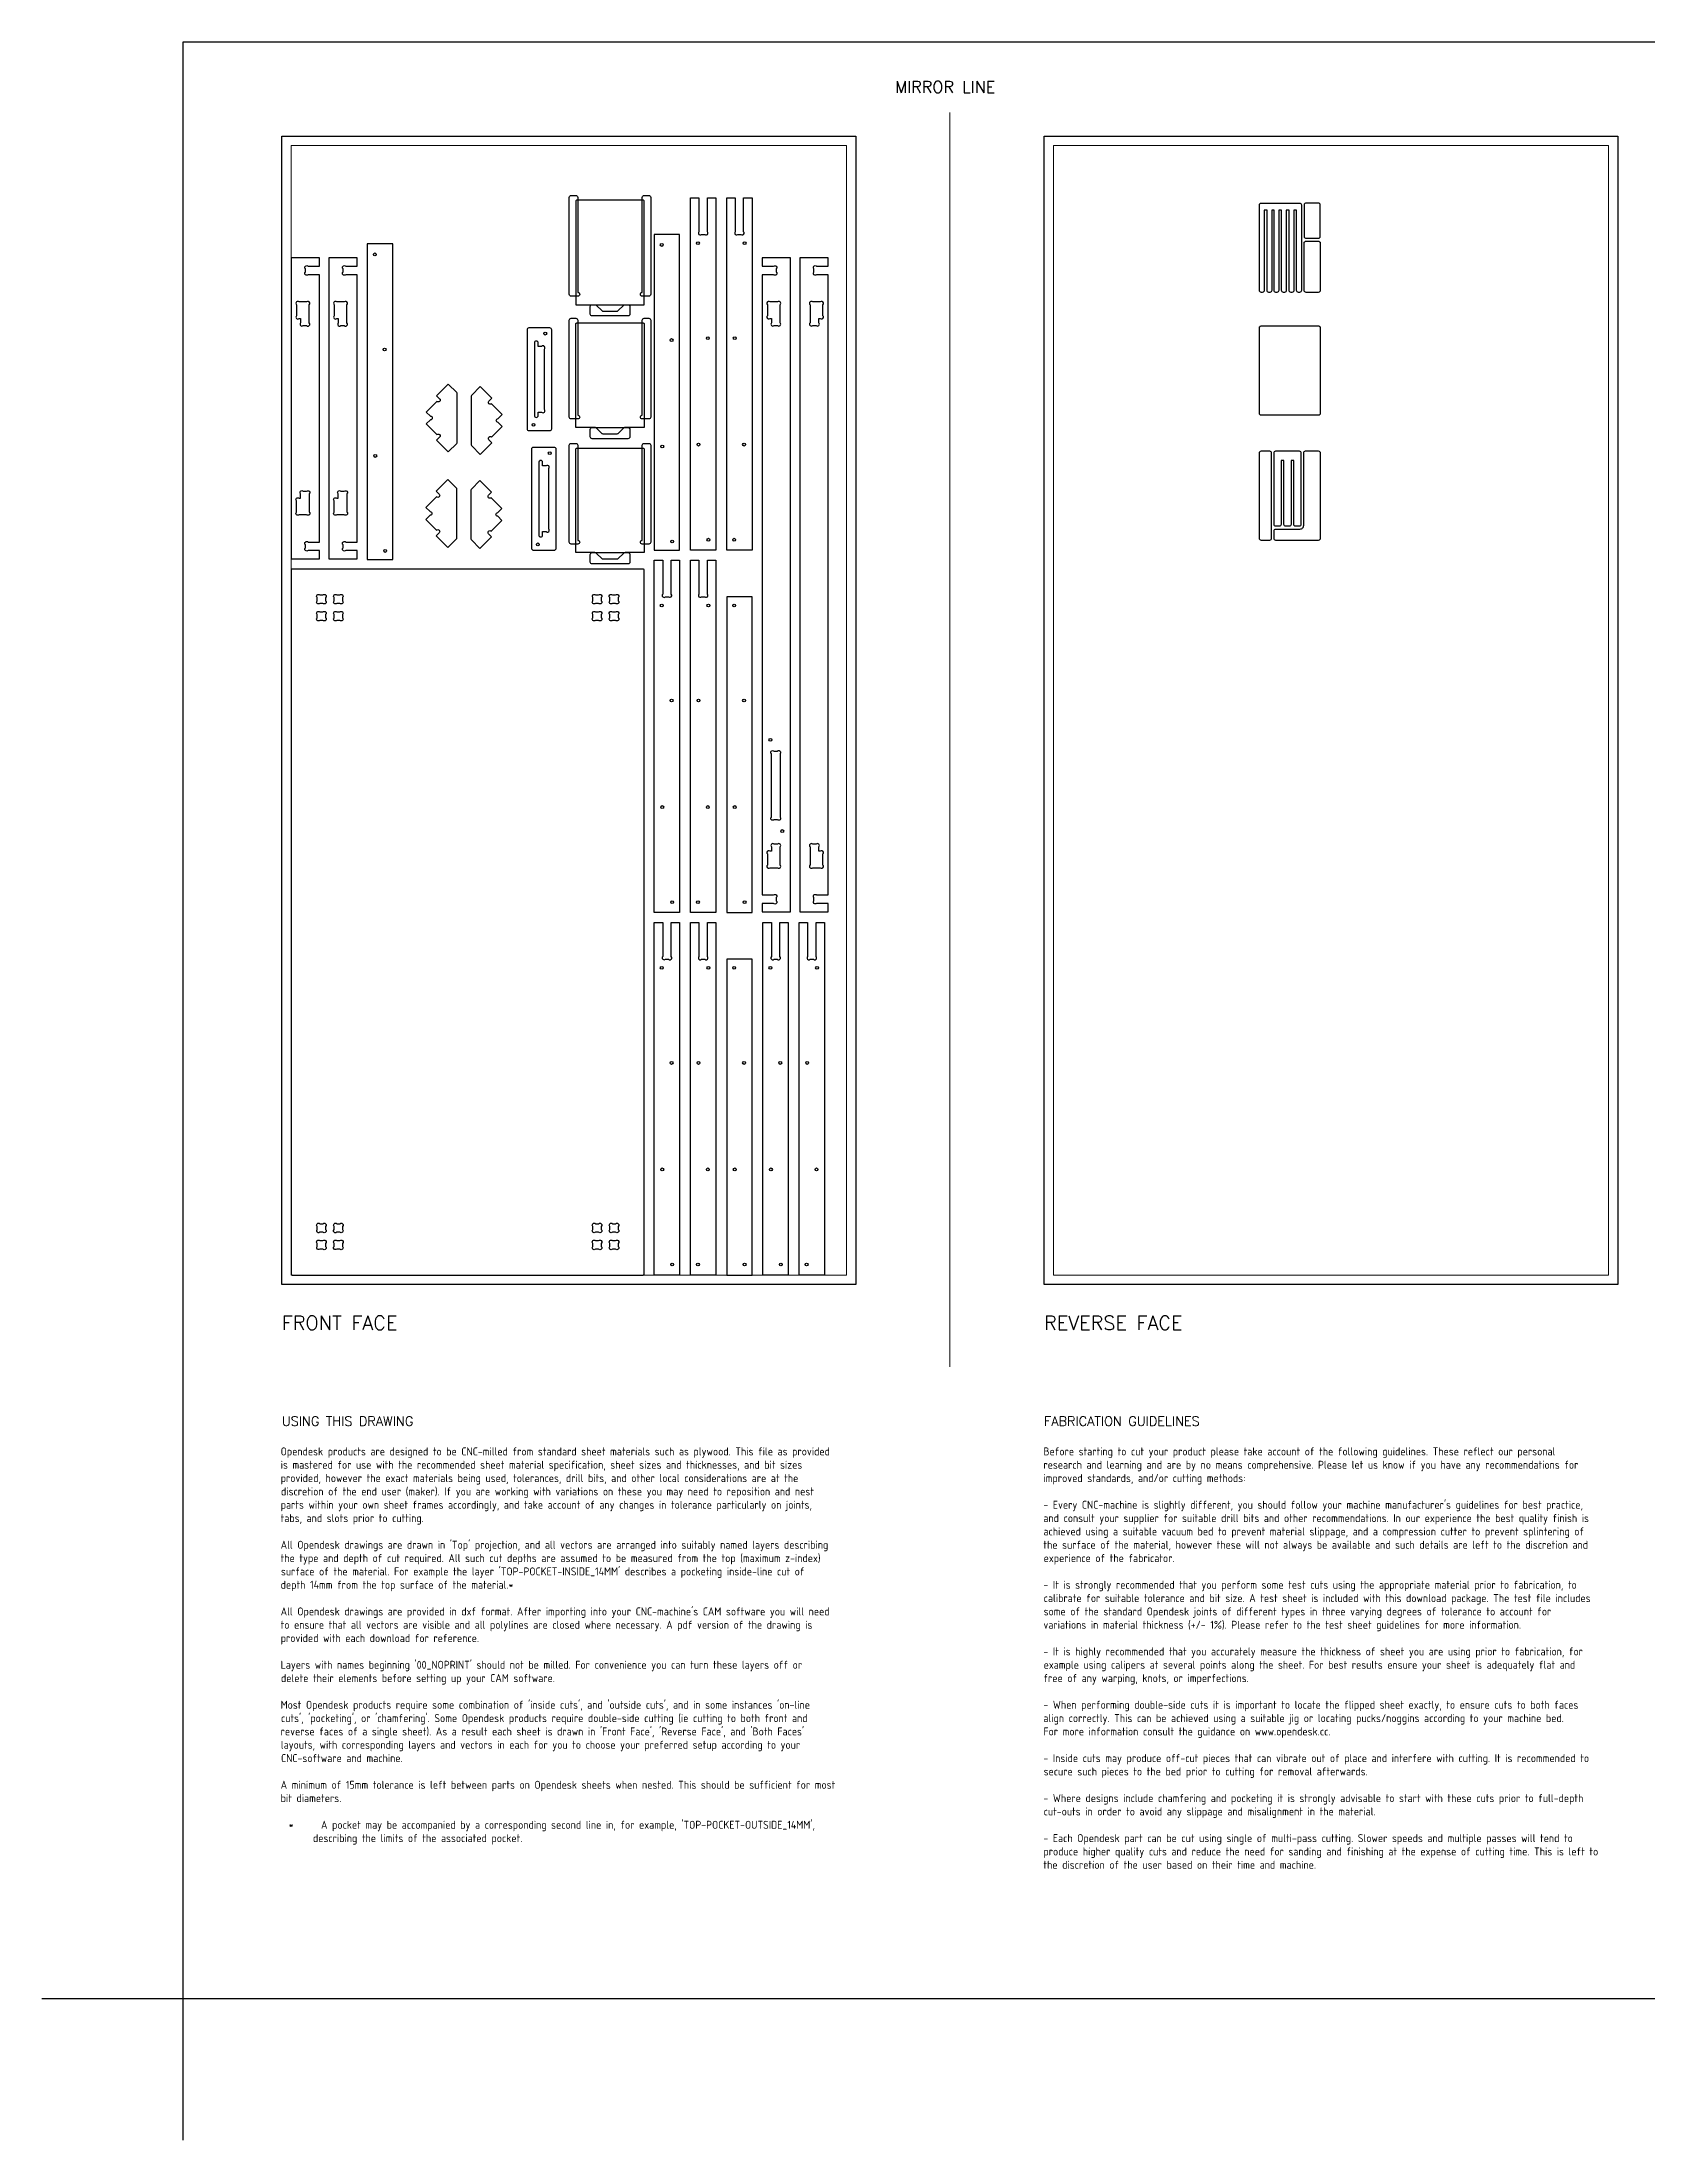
# Model space of a CAD drawing. Header units: millimetres. Extents: x -300 to 5880, y -300 to 4158.
# Drawn here: x -300 to 3112, y -300 to 4158 of the extents above; entities that cross this region are included whole.
import ezdxf
from ezdxf.enums import TextEntityAlignment as Align

# ---------------------------------------------------------------- set-up
doc = ezdxf.new("R2010")
doc.units = ezdxf.units.MM
doc.layers.add('00-NOPRINT_TEXT', color=7, linetype='Continuous', lineweight=25)
doc.layers.add('00_NOPRINT_TOLERANCE', color=7, linetype='Continuous', lineweight=5)
for name, color, linetype, lineweight, true_color in [('BOARD_$TH-NOMINAL', 3, 'Continuous', 30, 0x00ff00), ('REV-POCKET-INSIDE_14.000MM', 206, 'Continuous', 25, 0x531780), ('REV-POCKET-INSIDE_15.000MM', 226, 'Continuous', 25, 0x80176a), ('REV-POCKET-INSIDE_5.000MM', 196, 'Continuous', 25, 0x4a1780), ('TOP-CUT-INSIDE_18.000MM', 1, 'Continuous', 25, 0xff1c00), ('TOP-CUT-OUTSIDE_18.000MM', 220, 'Continuous', 25, 0xff00d1), ('TOP-HOLE-6.000MM-DIAM_18.000MM', 3, 'Continuous', 25, 0x00ff0c), ('TOP-HOLE-6.000MM-DIAM_8.000MM', 60, 'Continuous', 25, 0xadff00), ('TOP-POCKET-INSIDE_13.000MM', 5, 'Continuous', 25, 0x000fff), ('TOP-POCKET-INSIDE_9.000MM', 60, 'Continuous', 25, 0xb0ff00)]:
    doc.layers.add(name, color=color, linetype=linetype, lineweight=lineweight, true_color=true_color)
doc.styles.add('OD-ISOCP-17_240', font='isocp.shx')
doc.styles.add('OD-ISOCP-17_241', font='isocp.shx')
doc.styles.add('OD-ISOCP-17_242', font='isocp.shx')
doc.styles.add('OD-ISOCP-17_243', font='isocp.shx')
doc.styles.add('OD-ISOCP-17_244', font='isocp.shx')
doc.styles.add('OD-ISOCP-17_245', font='isocp.shx')
doc.styles.add('OD-ISOCP-17_246', font='isocp.shx')
doc.styles.add('OD-ISOCP-17_247', font='isocp.shx')
doc.styles.add('OD-ISOCP-17_248', font='isocp.shx')
doc.styles.add('OD-ISOCP-17_249', font='isocp.shx')
doc.styles.add('OD-ISOCP-17_250', font='isocp.shx')
doc.styles.add('OD-ISOCP-17_251', font='isocp.shx')
doc.styles.add('OD-ISOCP-17_252', font='isocp.shx')
doc.styles.add('OD-ISOCP-17_253', font='isocp.shx')
doc.styles.add('OD-ISOCP-17_254', font='isocp.shx')
doc.styles.add('OD-ISOCP-17_255', font='isocp.shx')
doc.styles.add('OD-ISOCP-17_256', font='isocp.shx')
doc.styles.add('OD-ISOCP-17_257', font='isocp.shx')
doc.styles.add('OD-ISOCP-17_258', font='isocp.shx')
doc.styles.add('OD-ISOCP-17_259', font='isocp.shx')
doc.styles.add('OD-ISOCP-17_260', font='isocp.shx')
doc.styles.add('OD-ISOCP-17_261', font='isocp.shx')
doc.styles.add('OD-ISOCP-17_262', font='isocp.shx')
doc.styles.add('OD-ISOCP-17_263', font='isocp.shx')
doc.styles.add('OD-ISOCP-17_264', font='isocp.shx')
doc.styles.add('OD-ISOCP-17_265', font='isocp.shx')
doc.styles.add('OD-ISOCP-17_266', font='isocp.shx')
doc.styles.add('OD-ISOCP-17_267', font='isocp.shx')
doc.styles.add('OD-ISOCP-17_268', font='isocp.shx')
doc.styles.add('OD-ISOCP-17_269', font='isocp.shx')
doc.styles.add('OD-ISOCP-17_270', font='isocp.shx')
doc.styles.add('OD-ISOCP-17_271', font='isocp.shx')
doc.styles.add('OD-ISOCP-17_272', font='isocp.shx')
doc.styles.add('OD-ISOCP-17_273', font='isocp.shx')
doc.styles.add('OD-ISOCP-17_274', font='isocp.shx')
doc.styles.add('OD-ISOCP-17_275', font='isocp.shx')
doc.styles.add('OD-ISOCP-17_276', font='isocp.shx')
doc.styles.add('OD-ISOCP-17_277', font='isocp.shx')
doc.styles.add('OD-ISOCP-17_278', font='isocp.shx')
doc.styles.add('OD-ISOCP-17_279', font='isocp.shx')
doc.styles.add('OD-ISOCP-17_280', font='isocp.shx')
doc.styles.add('OD-ISOCP-17_281', font='isocp.shx')
doc.styles.add('OD-ISOCP-17_282', font='isocp.shx')
doc.styles.add('OD-ISOCP-17_283', font='isocp.shx')
doc.styles.add('OD-ISOCP-17_284', font='isocp.shx')
doc.styles.add('OD-ISOCP-17_285', font='isocp.shx')
doc.styles.add('OD-ISOCP-17_286', font='isocp.shx')
doc.styles.add('OD-ISOCP-17_287', font='isocp.shx')
doc.styles.add('OD-ISOCP-17_288', font='isocp.shx')
doc.styles.add('OD-SIMPLEX-20_87', font='simplex.shx')
doc.styles.add('OD-SIMPLEX-20_88', font='simplex.shx')
doc.styles.add('OD-SIMPLEX-25_89', font='simplex.shx')
doc.styles.add('OD-SIMPLEX-30_88', font='simplex.shx')
doc.styles.add('OD-SIMPLEX-30_89', font='simplex.shx')

# ---------------------------------------------------------------- blocks, each defined once
blk = doc.blocks.new('Borders Opendesk_7')
at = {"layer": '00-NOPRINT_TEXT'}
for p, q in [((0, 4158), (5880, 4158)), ((0, 0), (0, 4158)), ((0, 0), (-300, 0)), ((0, -300), (0, 0)), ((5880, 0), (0, 0))]:
    blk.add_line(p, q, dxfattribs=at)
at = {"layer": '00_NOPRINT_TOLERANCE', "ltscale": 0.379043}
blk.add_line((1630, 1343.2), (1630, 4008), dxfattribs=at)
at = {"layer": '00_NOPRINT_TOLERANCE', "ltscale": 0.379202}
for p, q in [((210, 3958), (1430, 3958)), ((210, 1518), (210, 3958)), ((1430, 3958), (1430, 1518)), ((1830, 3958), (3050, 3958)), ((1830, 1518), (1830, 3958)), ((3050, 3958), (3050, 1518)), ((1430, 1518), (210, 1518)), ((3050, 1518), (1830, 1518))]:
    blk.add_line(p, q, dxfattribs=at)
at = {"layer": '00_NOPRINT_TOLERANCE', "ltscale": 0.380876}
for p, q in [((230, 3938), (1410, 3938)), ((1850, 3938), (3030, 3938)), ((1410, 1538), (230, 1538)), ((3030, 1538), (1850, 1538))]:
    blk.add_line(p, q, dxfattribs=at)
at = {"layer": '00_NOPRINT_TOLERANCE', "ltscale": 0.380023}
for p, q in [((230, 1538), (230, 3938)), ((1410, 3938), (1410, 1538)), ((1850, 1538), (1850, 3938)), ((3030, 3938), (3030, 1538))]:
    blk.add_line(p, q, dxfattribs=at)
at = {"layer": 'BOARD_$TH-NOMINAL'}
for p, q in [((210, 3958), (1430, 3958)), ((210, 1518), (210, 3958)), ((1430, 3958), (1430, 1518)), ((1830, 3958), (3050, 3958)), ((1830, 1518), (1830, 3958)), ((3050, 3958), (3050, 1518)), ((1430, 1518), (210, 1518)), ((3050, 1518), (1830, 1518))]:
    blk.add_line(p, q, dxfattribs=at)
at = {"layer": '00-NOPRINT_TEXT', "style": 'OD-SIMPLEX-25_89'}
blk.add_text('MIRROR LINE', height=25, dxfattribs=at).set_placement((1513.3, 4049.9))
at = {"layer": '00-NOPRINT_TEXT', "color": 7}
for s, height, style, p in [('FRONT FACE', 30, 'OD-SIMPLEX-30_89', (210, 1451.3)), ('REVERSE FACE', 30, 'OD-SIMPLEX-30_88', (1830, 1451.3)), ('USING THIS DRAWING', 20, 'OD-SIMPLEX-20_88', (210, 1237.4)), ('FABRICATION GUIDELINES', 20, 'OD-SIMPLEX-20_87', (1830, 1237.4))]:
    blk.add_text(s, height=height, dxfattribs=dict(at, style=style)).set_placement(p, align=Align.TOP_LEFT)
for s, style, p in [('Opendesk products are designed to be CNC-milled from standard sheet materials such as plywood. This file as provided', 'OD-ISOCP-17_265', (207.4, 1154.7)), ('Before starting to cut your product please take account of the following guidelines. These reflect our personal', 'OD-ISOCP-17_240', (1828.7, 1154.7)), ('is mastered for use with the recommended sheet material specification, sheet sizes and thicknesses, and bit sizes', 'OD-ISOCP-17_266', (207.4, 1126.3)), ('provided, however the exact materials being used, tolerances, drill bits, and other local considerations are at the', 'OD-ISOCP-17_267', (207.4, 1098)), ('research and learning and are by no means comprehensive. Please let us know if you have any recommendations for', 'OD-ISOCP-17_241', (1828.7, 1126.3)), ('improved standards, and/or cutting methods:', 'OD-ISOCP-17_242', (1828.7, 1098)), ('discretion of the end user (maker). If you are working with variations on these you may need to reposition and nest', 'OD-ISOCP-17_268', (208.1, 1069.7)), ('tabs, and slots prior to cutting.', 'OD-ISOCP-17_270', (207.4, 1013)), ('parts within your own sheet frames accordingly, and take account of any changes in tolerance particularly on joints,', 'OD-ISOCP-17_269', (207.4, 1041.3)), ("- Every CNC-machine is slightly different, you should follow your machine manufacturer's guidelines for best practice,", 'OD-ISOCP-17_243', (1828.7, 1041.3)), ('and consult your supplier for suitable drill bits and other recommendations. In our experience the best quality finish is', 'OD-ISOCP-17_244', (1828.7, 1013)), ('achieved using a suitable vacuum bed to prevent material slippage, and a compression cutter to prevent splintering of', 'OD-ISOCP-17_245', (1828.7, 984.7)), ('the type and depth of cut required. All such cut depths are assumed to be measured from the top (maximum z-index)', 'OD-ISOCP-17_272', (207.4, 928)), ("All Opendesk drawings are drawn in 'Top' projection, and all vectors are arranged into suitably named layers describing", 'OD-ISOCP-17_271', (207.4, 956.3)), ('the surface of the material, however these will not always be available and such details are left to the discretion and', 'OD-ISOCP-17_246', (1828.7, 956.3)), ('experience of the fabricator.', 'OD-ISOCP-17_247', (1829.2, 928)), ("surface of the material. For example the layer 'TOP-POCKET-INSIDE_14MM' describes a pocketing inside-line cut of", 'OD-ISOCP-17_273', (208, 899.7)), ('depth 14mm from the top surface of the material.*', 'OD-ISOCP-17_274', (207.4, 871.3)), ('- It is strongly recommended that you perform some test cuts using the appropriate material prior to fabrication, to', 'OD-ISOCP-17_248', (1828.7, 871.3)), ('calibrate for suitable tolerance and bit size. A test sheet is included with this download package. The test file includes', 'OD-ISOCP-17_249', (1829.3, 843)), ('to ensure that all vectors are visible and all polylines are closed where necessary. A pdf version of the drawing is', 'OD-ISOCP-17_276', (207.4, 786.3)), ("All Opendesk drawings are provided in dxf format. After importing into your CNC-machine's CAM software you will need", 'OD-ISOCP-17_275', (207.4, 814.7)), ('variations in material thickness (+/- 1%). Please refer to the test sheet guidelines for more information.', 'OD-ISOCP-17_251', (1828.7, 786.3)), ('some of the standard Opendesk joints of different types in three varying degrees of tolerance to account for', 'OD-ISOCP-17_250', (1829.2, 814.7)), ('provided with each download for reference.', 'OD-ISOCP-17_277', (207.4, 758)), ("Layers with names beginning '00_NOPRINT' should not be milled. For convenience you can turn these layers off or", 'OD-ISOCP-17_278', (207.4, 701.3)), ('- It is highly recommended that you accurately measure the thickness of sheet you are using prior to fabrication, for', 'OD-ISOCP-17_252', (1828.7, 729.7)), ('example using calipers at several points along the sheet. For best results ensure your sheet is adequately flat and', 'OD-ISOCP-17_253', (1829.2, 701.3)), ('delete their elements before setting up your CAM software.', 'OD-ISOCP-17_279', (208.1, 673)), ('free of any warping, knots, or imperfections.', 'OD-ISOCP-17_254', (1828.7, 673)), ("Most Opendesk products require some combination of 'inside cuts', and 'outside cuts', and in some instances 'on-line", 'OD-ISOCP-17_280', (207.4, 616.3)), ('- When performing double-side cuts it is important to locate the flipped sheet exactly, to ensure cuts to both faces', 'OD-ISOCP-17_255', (1828.7, 616.3)), ("reverse faces of a single sheet). As a result each sheet is drawn in 'Front Face', 'Reverse Face', and 'Both Faces'", 'OD-ISOCP-17_282', (207.4, 559.7)), ("cuts', 'pocketing', or 'chamfering'. Some Opendesk products require double-side cutting (ie cutting to both front and", 'OD-ISOCP-17_281', (208.1, 588)), ('align correctly. This can be achieved using a suitable jig or locating pucks/noggins according to your machine bed.', 'OD-ISOCP-17_256', (1828.7, 588)), ('layouts, with corresponding layers and vectors in each for you to choose your preferred setup according to your', 'OD-ISOCP-17_283', (207.8, 531.3)), ('For more information consult the guidance on www.opendesk.cc.', 'OD-ISOCP-17_257', (1828.7, 559.7)), ('CNC-software and machine.', 'OD-ISOCP-17_284', (208.2, 503)), ('- Inside cuts may produce off-cut pieces that can vibrate out of place and interfere with cutting. It is recommended to', 'OD-ISOCP-17_258', (1828.7, 503)), ('secure such pieces to the bed prior to cutting for removal afterwards.', 'OD-ISOCP-17_259', (1829.2, 474.7)), ('A minimum of 15mm tolerance is left between parts on Opendesk sheets when nested. This should be sufficient for most', 'OD-ISOCP-17_285', (207.4, 446.3)), ('bit diameters.', 'OD-ISOCP-17_286', (207.4, 418)), ('- Where designs include chamfering and pocketing it is strongly advisable to start with these cuts prior to full-depth', 'OD-ISOCP-17_260', (1828.7, 418)), ('cut-outs in order to avoid any slippage and misalignment in the material.', 'OD-ISOCP-17_261', (1829.3, 389.7)), ("*      A pocket may be accompanied by a corresponding second line in, for example, 'TOP-POCKET-OUTSIDE_14MM',", 'OD-ISOCP-17_287', (224.4, 361.3)), ('describing the limits of the associated pocket.', 'OD-ISOCP-17_288', (276.1, 333)), ('- Each Opendesk part can be cut using single of multi-pass cutting. Slower speeds and multiple passes will tend to', 'OD-ISOCP-17_262', (1828.7, 333)), ('produce higher quality cuts and reduce the need for sanding and finishing at the expense of cutting time. This is left to', 'OD-ISOCP-17_263', (1828.7, 304.7)), ('the discretion of the user based on their time and machine.', 'OD-ISOCP-17_264', (1828.7, 276.3))]:
    blk.add_text(s, height=17, dxfattribs=dict(at, style=style)).set_placement(p)

msp = doc.modelspace()

# ---------------------------------------------------------------- linework, layer by layer
at = {"layer": 'REV-POCKET-INSIDE_14.000MM'}
msp.add_lwpolyline([(2417, 3368.9, -0.414214), (2413, 3364.9), (2292, 3364.9, -0.414214), (2288, 3368.9), (2288, 3550.9, -0.414214), (2292, 3554.9), (2413, 3554.9, -0.414214), (2417, 3550.9)], format="xyb", close=True, dxfattribs=at)
at = {"layer": 'REV-POCKET-INSIDE_15.000MM'}
for points in [[(2377, 3811.8), (2377, 3629.8, -0.414214), (2373, 3625.8), (2371, 3625.8, -0.414214), (2367, 3629.8), (2367, 3800.8), (2361, 3800.8), (2361, 3629.8, -0.414214), (2357, 3625.8), (2355, 3625.8, -0.414214), (2351, 3629.8), (2351, 3800.8), (2345, 3800.8), (2345, 3629.8, -0.414214), (2341, 3625.8), (2339, 3625.8, -0.414214), (2335, 3629.8), (2335, 3800.8), (2329, 3800.8), (2329, 3629.8, -0.414214), (2325, 3625.8), (2323, 3625.8, -0.414214), (2319, 3629.8), (2319, 3800.8), (2314, 3800.8), (2314, 3629.8, -0.414214), (2310, 3625.8), (2308, 3625.8, -0.414214), (2304, 3629.8), (2304, 3800.8), (2298, 3800.8), (2298, 3629.8, -0.414214), (2294, 3625.8), (2292, 3625.8, -0.414214), (2288, 3629.8), (2288, 3811.8, -0.414214), (2292, 3815.8), (2373, 3815.8, -0.414214)], [(2417, 3811.8, 0.414214), (2413, 3815.8), (2387, 3815.8, 0.414214), (2383, 3811.8), (2383, 3744.8, 0.414214), (2387, 3740.8), (2413, 3740.8, 0.414214), (2417, 3744.8)], [(2417, 3730.8), (2417, 3629.8, -0.414214), (2413, 3625.8), (2387, 3625.8, -0.414214), (2383, 3629.8), (2383, 3730.8, -0.414214), (2387, 3734.8), (2413, 3734.8, -0.414214)], [(2340, 3268, 0.414214), (2339, 3269), (2335, 3269, 0.414214), (2334, 3268), (2334, 3133, -0.414214), (2330, 3129), (2323, 3129, -0.414214), (2319, 3133), (2319, 3285, -0.414214), (2323, 3289), (2372, 3289, -0.414214), (2376, 3285), (2376, 3133, -0.414214), (2372, 3129), (2365, 3129, -0.414214), (2361, 3133), (2361, 3268, 0.414214), (2360, 3269), (2356, 3269, 0.414214), (2355, 3268), (2355, 3133, -0.414214), (2351, 3129), (2344, 3129, -0.414214), (2340, 3133)], [(2382, 3131), (2382, 3285, -0.414214), (2386, 3289), (2413, 3289, -0.414214), (2417, 3285), (2417, 3103, -0.414214), (2413, 3099), (2323, 3099, -0.414214), (2319, 3103), (2319, 3119, -0.414214), (2323, 3123), (2374, 3123, 0.414214)]]:
    msp.add_lwpolyline(points, format="xyb", close=True, dxfattribs=at)
at = {"layer": 'REV-POCKET-INSIDE_5.000MM'}
msp.add_lwpolyline([(2288, 3285, -0.414214), (2292, 3289), (2309, 3289, -0.414214), (2313, 3285), (2313, 3103, -0.414214), (2309, 3099), (2292, 3099, -0.414214), (2288, 3103)], format="xyb", close=True, dxfattribs=at)
at = {"layer": 'TOP-CUT-INSIDE_18.000MM'}
for points in [[(762.2, 3511.2), (754.8, 3511.2), (754.8, 3518.6, 1), (746.8, 3518.6), (746.8, 3364.1, 1), (754.8, 3364.1), (754.8, 3371.4), (762.2, 3371.4, 1), (767.9, 3377.1), (767.9, 3505.6, 1)], [(297.3, 2929), (290.7, 2929, -1), (285, 2934.7), (285, 2941.3, -1), (290.7, 2947), (297.3, 2947, -1), (303, 2941.3), (303, 2934.7, -1)], [(333.3, 2965), (326.7, 2965, -1), (321, 2970.7), (321, 2977.3, -1), (326.7, 2983), (333.3, 2983, -1), (339, 2977.3), (339, 2970.7, -1)], [(333.3, 2929), (326.7, 2929, -1), (321, 2934.7), (321, 2941.3, -1), (326.7, 2947), (333.3, 2947, -1), (339, 2941.3), (339, 2934.7, -1)], [(919.3, 2965), (912.7, 2965, -1), (907, 2970.7), (907, 2977.3, -1), (912.7, 2983), (919.3, 2983, -1), (925, 2977.3), (925, 2970.7, -1)], [(907, 2934.7), (907, 2941.3, -1), (912.7, 2947), (919.3, 2947, -1), (925, 2941.3), (925, 2934.7, -1), (919.3, 2929), (912.7, 2929, -1)], [(1263.3, 2651.2, -1), (1269, 2645.5), (1269, 2511, -1), (1263.3, 2505.4), (1256, 2505.4, -1), (1250.4, 2511), (1250.4, 2645.5, -1), (1256, 2651.2)], [(333.3, 1629), (326.7, 1629, -1), (321, 1634.7), (321, 1641.3, -1), (326.7, 1647), (333.3, 1647, -1), (339, 1641.3), (339, 1634.7, -1)], [(326.7, 1611), (333.3, 1611, -1), (339, 1605.3), (339, 1598.7, -1), (333.3, 1593), (326.7, 1593, -1), (321, 1598.7), (321, 1605.3, -1)], [(925, 1598.7, -1), (919.3, 1593), (912.7, 1593, -1), (907, 1598.7), (907, 1605.3, -1), (912.7, 1611), (919.3, 1611, -1), (925, 1605.3)]]:
    msp.add_lwpolyline(points, format="xyb", close=True, dxfattribs=at)
for points in [[(777.3, 3123.2), (777.3, 3251.7, 1), (771.7, 3257.3), (764.2, 3257.3), (764.2, 3264.7, 1), (756.2, 3264.7), (756.2, 3110.2, 1), (764.2, 3110.2), (764.2, 3117.5), (771.7, 3117.5, 1), (777.3, 3123.2)], [(290.7, 2965, -1), (285, 2970.7), (285, 2977.3, -1), (290.7, 2983), (297.3, 2983, -1), (303, 2977.3), (303, 2970.7, -1), (297.3, 2965), (290.7, 2965)], [(876.7, 2965, -1), (871, 2970.7), (871, 2977.3, -1), (876.7, 2983), (883.3, 2983, -1), (889, 2977.3), (889, 2970.7, -1), (883.3, 2965), (876.7, 2965)], [(889, 2934.7, -1), (883.3, 2929), (876.7, 2929, -1), (871, 2934.7), (871, 2941.3, -1), (876.7, 2947), (883.3, 2947, -1), (889, 2941.3), (889, 2934.7)], [(303, 1634.7, -1), (297.3, 1629), (290.7, 1629, -1), (285, 1634.7), (285, 1641.3, -1), (290.7, 1647), (297.3, 1647, -1), (303, 1641.3), (303, 1634.7)], [(285, 1605.3, -1), (290.7, 1611), (297.3, 1611, -1), (303, 1605.3), (303, 1598.7, -1), (297.3, 1593), (290.7, 1593, -1), (285, 1598.7), (285, 1605.3)], [(871, 1641.3, -1), (876.7, 1647), (883.3, 1647, -1), (889, 1641.3), (889, 1634.7, -1), (883.3, 1629), (876.7, 1629, -1), (871, 1634.7), (871, 1641.3)], [(876.7, 1611), (883.3, 1611, -1), (889, 1605.3), (889, 1598.7, -1), (883.3, 1593), (876.7, 1593, -1), (871, 1598.7), (871, 1605.3, -1), (876.7, 1611)], [(907, 1641.3, -1), (912.7, 1647), (919.3, 1647, -1), (925, 1641.3), (925, 1634.7, -1), (919.3, 1629), (912.7, 1629, -1), (907, 1634.7), (907, 1641.3)]]:
    msp.add_lwpolyline(points, format="xyb", dxfattribs=at)
at = {"layer": 'TOP-CUT-OUTSIDE_18.000MM'}
for points in [[(980, 3819.8, 0.414214), (978, 3821.8), (837, 3821.8, 0.414214), (835, 3819.8), (835, 3599.8), (875.4, 3599.8, -0.192582), (878.2, 3598.7), (890.8, 3586.6, 0.192582), (892.9, 3585.8), (922.1, 3585.8, 0.192582), (924.2, 3586.6), (936.8, 3598.7, -0.192582), (939.6, 3599.8), (980, 3599.8)], [(1173.5, 3754.7, 1), (1179.2, 3749), (1185.8, 3749, 1), (1191.5, 3754.7), (1191.5, 3827), (1209.5, 3827), (1209.5, 3078), (1155.5, 3078), (1155.5, 3827), (1173.5, 3827)], [(265.7, 3663.5, -1), (260, 3669.2), (260, 3675.8, -1), (265.7, 3681.5), (290, 3681.5), (290, 3699.5), (230, 3699.5), (230, 3059.5), (290, 3059.5), (290, 3077.5), (265.7, 3077.5, -1), (260, 3083.2), (260, 3089.8, -1), (265.7, 3095.5), (290, 3095.5), (290, 3663.5)], [(345.7, 3663.5, -1), (340, 3669.2), (340, 3675.8, -1), (345.7, 3681.5), (370, 3681.5), (370, 3699.5), (310, 3699.5), (310, 3059.5), (370, 3059.5), (370, 3077.5), (345.7, 3077.5, -1), (340, 3083.2), (340, 3089.8, -1), (345.7, 3095.5), (370, 3095.5), (370, 3663.5)], [(1261, 2339.8), (1261, 2333.2, -1), (1255.3, 2327.5), (1231, 2327.5), (1231, 2309.5), (1291, 2309.5), (1291, 3699.5), (1231, 3699.5), (1231, 3681.5), (1255.3, 3681.5, -1), (1261, 3675.8), (1261, 3669.2, -1), (1255.3, 3663.5), (1231, 3663.5), (1231, 2345.5), (1255.3, 2345.5, -1)], [(735.8, 3551.2), (778.9, 3551.2, -0.414214), (782.9, 3547.2), (782.9, 3335.4, -0.414214), (778.9, 3331.4), (735.8, 3331.4, -0.414214), (731.8, 3335.4), (731.8, 3547.2, -0.414214)], [(875.4, 3338.9), (835, 3338.9), (835, 3558.9, -0.414214), (837, 3560.9), (978, 3560.9, -0.414214), (980, 3558.9), (980, 3338.9), (939.6, 3338.9, 0.192582), (936.8, 3337.8), (924.2, 3325.7, -0.192582), (922.1, 3324.9), (892.9, 3324.9, -0.192582), (890.8, 3325.7), (878.2, 3337.8, 0.192582)], [(741.2, 3081.5), (741.2, 3293.3, -0.414214), (745.2, 3297.3), (788.3, 3297.3, -0.414214), (792.3, 3293.3), (792.3, 3081.5, -0.414214), (788.3, 3077.5), (745.2, 3077.5, -0.414214)], [(835, 3293, -0.414214), (837, 3295), (978, 3295, -0.414214), (980, 3293), (980, 3073), (939.6, 3073, 0.192582), (936.8, 3071.9), (924.2, 3059.8, -0.192582), (922.1, 3059), (892.9, 3059, -0.192582), (890.8, 3059.8), (878.2, 3071.9, 0.192582), (875.4, 3073), (835, 3073)], [(230, 3036), (230, 1540, 0.414214), (232, 1538), (978, 1538, 0.414214), (980, 1540), (980, 3036, 0.414214), (978, 3038), (232, 3038, 0.414214)], [(1114.5, 2984.7), (1114.5, 3057), (1132.5, 3057), (1132.5, 2308), (1078.5, 2308), (1078.5, 3057), (1096.5, 3057), (1096.5, 2984.7, 1), (1102.2, 2979), (1108.8, 2979, 1)], [(1114.5, 2214.7), (1114.5, 2287), (1132.5, 2287), (1132.5, 1538), (1078.5, 1538), (1078.5, 2287), (1096.5, 2287), (1096.5, 2214.7, 1), (1102.2, 2209), (1108.8, 2209, 1)], [(1309.5, 2287), (1327.5, 2287), (1327.5, 2214.7, 1), (1333.2, 2209), (1339.8, 2209, 1), (1345.5, 2214.7), (1345.5, 2287), (1363.5, 2287), (1363.5, 1538), (1309.5, 1538)]]:
    msp.add_lwpolyline(points, format="xyb", close=True, dxfattribs=at)
for points in [[(1102.2, 3749), (1108.8, 3749, 1), (1114.5, 3754.7), (1114.5, 3827), (1132.5, 3827), (1132.5, 3078), (1078.5, 3078), (1078.5, 3827), (1096.5, 3827), (1096.5, 3754.7, 1), (1102.2, 3749)], [(1341, 3675.8, -1), (1346.7, 3681.5), (1371, 3681.5), (1371, 3699.5), (1311, 3699.5), (1311, 2309.5), (1371, 2309.5), (1371, 2327.5), (1346.7, 2327.5, -1), (1341, 2333.2), (1341, 2339.8, -1), (1346.7, 2345.5), (1371, 2345.5), (1371, 3663.5), (1346.7, 3663.5, -1), (1341, 3669.2), (1341, 3675.8)], [(539.6, 3323.6, -1), (545.3, 3318), (538.9, 3311.6), (563.6, 3286.9), (581.9, 3305.1, 0.198912), (582.7, 3307.2), (582.7, 3410.8, 0.198912), (581.9, 3412.9), (563.6, 3431.1), (538.9, 3406.4), (545.3, 3400, -1), (539.6, 3394.3), (517, 3371.7), (525.7, 3363, -1), (525.7, 3355), (517, 3346.3), (539.6, 3323.6)], [(655.9, 3389.1, -1), (650.2, 3394.8), (656.6, 3401.1), (631.8, 3425.9), (613.6, 3407.7, 0.198912), (612.7, 3405.5), (612.7, 3302, 0.198912), (613.6, 3299.8), (631.8, 3281.6), (656.6, 3306.4), (650.2, 3312.7, -1), (655.9, 3318.4), (678.5, 3341), (669.8, 3349.7, -1), (669.8, 3357.7), (678.5, 3366.5), (655.9, 3389.1)], [(538.8, 3120.8, -1), (544.4, 3115.2), (538.1, 3108.8), (562.8, 3084.1), (581, 3102.3, 0.198912), (581.9, 3104.4), (581.9, 3208, 0.198912), (581, 3210.1), (562.8, 3228.3), (538.1, 3203.6), (544.4, 3197.2, -1), (538.8, 3191.5), (516.1, 3168.9), (524.9, 3160.2, -1), (524.9, 3152.2), (516.1, 3143.5), (538.8, 3120.8)], [(655, 3189.5, -1), (649.4, 3195.1), (655.8, 3201.5), (631, 3226.2), (612.8, 3208, 0.198912), (611.9, 3205.9), (611.9, 3102.3, 0.198912), (612.8, 3100.2), (631, 3082), (655.8, 3106.7), (649.4, 3113.1, -1), (655, 3118.7), (677.7, 3141.4), (668.9, 3150.1, -1), (668.9, 3158.1), (677.7, 3166.8), (655, 3189.5)], [(1025.2, 2979), (1031.8, 2979, 1), (1037.5, 2984.7), (1037.5, 3057), (1055.5, 3057), (1055.5, 2308), (1001.5, 2308), (1001.5, 3057), (1019.5, 3057), (1019.5, 2984.7, 1), (1025.2, 2979)], [(1025.2, 2209), (1031.8, 2209, 1), (1037.5, 2214.7), (1037.5, 2287), (1055.5, 2287), (1055.5, 1538), (1001.5, 1538), (1001.5, 2287), (1019.5, 2287), (1019.5, 2214.7, 1), (1025.2, 2209)], [(1256.2, 2209), (1262.8, 2209, 1), (1268.5, 2214.7), (1268.5, 2287), (1286.5, 2287), (1286.5, 1538), (1232.5, 1538), (1232.5, 2287), (1250.5, 2287), (1250.5, 2214.7, 1), (1256.2, 2209)]]:
    msp.add_lwpolyline(points, format="xyb", dxfattribs=at)
for points in [[(1055.5, 3749), (1001.5, 3749), (1001.5, 3078), (1055.5, 3078)], [(445.5, 3729), (391.5, 3729), (391.5, 3058), (445.5, 3058)], [(1155.5, 2308), (1209.5, 2308), (1209.5, 2979), (1155.5, 2979)], [(1155.5, 1538), (1209.5, 1538), (1209.5, 2209), (1155.5, 2209)]]:
    msp.add_lwpolyline(points, close=True, dxfattribs=at)
at = {"layer": 'TOP-HOLE-6.000MM-DIAM_18.000MM'}
for centre in [(407.4, 3706.6), (1017.4, 3726.6), (1038.4, 3524.6), (428.4, 3504.6), (1018.6, 3298.4), (408.6, 3278.4), (779.3, 3284.3), (429.6, 3076.4), (754.2, 3090.5), (1039.6, 3096.4), (1171.4, 2960.6), (1192.4, 2758.6), (1172.6, 2532.4), (1193.6, 2330.4), (1171.4, 2190.6), (1192.4, 1988.6), (1172.6, 1762.4), (1193.6, 1560.4)]:
    msp.add_circle(centre, 3, dxfattribs=at)
at = {"layer": 'TOP-HOLE-6.000MM-DIAM_8.000MM'}
for centre in [(1094.4, 3730.6), (1193.6, 3730.6), (769.9, 3538.2), (1115.4, 3528.6), (1172.6, 3528.6), (744.8, 3344.4), (1095.6, 3302.4), (1192.4, 3302.4), (1116.6, 3100.4), (1171.4, 3100.4), (1017.4, 2960.6), (1116.6, 2960.6), (1038.4, 2758.6), (1095.6, 2758.6), (1248.4, 2675.2), (1018.6, 2532.4), (1115.4, 2532.4), (1273.6, 2481.4), (1039.6, 2330.4), (1094.4, 2330.4), (1017.4, 2190.6), (1116.6, 2190.6), (1248.4, 2190.6), (1347.6, 2190.6), (1038.4, 1988.6), (1095.6, 1988.6), (1269.4, 1988.6), (1326.6, 1988.6), (1018.6, 1762.4), (1115.4, 1762.4), (1249.6, 1762.4), (1346.4, 1762.4), (1039.6, 1560.4), (1094.4, 1560.4), (1270.6, 1560.4), (1325.4, 1560.4)]:
    msp.add_circle(centre, 3, dxfattribs=at)
at = {"layer": 'TOP-POCKET-INSIDE_13.000MM'}
for points in [[(839, 3827.8), (839, 3625.8, -1), (839, 3617.8), (825, 3617.8, -0.414214), (821, 3621.8), (821, 3827.8, -0.414214), (825, 3831.8), (835, 3831.8, -0.414214)], [(976, 3827.8, -0.414214), (980, 3831.8), (990, 3831.8, -0.414214), (994, 3827.8), (994, 3621.8, -0.414214), (990, 3617.8), (976, 3617.8, -1), (976, 3625.8)], [(825, 3356.9, -0.414214), (821, 3360.9), (821, 3566.9, -0.414214), (825, 3570.9), (835, 3570.9, -0.414214), (839, 3566.9), (839, 3364.9, -1), (839, 3356.9)], [(869.4, 3599.8), (945.6, 3599.8, -0.414214), (949.6, 3595.8), (949.6, 3579.8, -0.414214), (945.6, 3575.8), (869.4, 3575.8, -0.414214), (865.4, 3579.8), (865.4, 3595.8, -0.414214)], [(976, 3566.9, -0.414214), (980, 3570.9), (990, 3570.9, -0.414214), (994, 3566.9), (994, 3360.9, -0.414214), (990, 3356.9), (976, 3356.9, -1), (976, 3364.9)], [(835, 3305, -0.414214), (839, 3301), (839, 3099, -1), (839, 3091), (825, 3091, -0.414214), (821, 3095), (821, 3301, -0.414214), (825, 3305)], [(949.6, 3318.9, -0.414214), (945.6, 3314.9), (869.4, 3314.9, -0.414214), (865.4, 3318.9), (865.4, 3334.9, -0.414214), (869.4, 3338.9), (945.6, 3338.9, -0.414214), (949.6, 3334.9)], [(976, 3301, -0.414214), (980, 3305), (990, 3305, -0.414214), (994, 3301), (994, 3095, -0.414214), (990, 3091), (976, 3091, -1), (976, 3099)], [(945.6, 3073, -0.414214), (949.6, 3069), (949.6, 3053, -0.414214), (945.6, 3049), (869.4, 3049, -0.414214), (865.4, 3053), (865.4, 3069, -0.414214), (869.4, 3073)]]:
    msp.add_lwpolyline(points, format="xyb", close=True, dxfattribs=at)
at = {"layer": 'TOP-POCKET-INSIDE_9.000MM'}
for points in [[(262.6, 3555.5, 1), (268.3, 3561.2), (268.3, 3599.8, 1), (262.6, 3605.5), (246.7, 3605.5, 1), (241, 3599.8), (241, 3576.2, 1), (246.7, 3570.5), (249.7, 3570.5), (249.7, 3561.2, 1), (255.4, 3555.5)], [(342.6, 3555.5, 1), (348.3, 3561.2), (348.3, 3599.8, 1), (342.6, 3605.5), (326.7, 3605.5, 1), (321, 3599.8), (321, 3576.2, 1), (326.7, 3570.5), (329.7, 3570.5), (329.7, 3561.2, 1), (335.4, 3555.5)], [(1250.7, 3561.2, 1), (1256.4, 3555.5), (1263.6, 3555.5, 1), (1269.3, 3561.2), (1269.3, 3599.8, 1), (1263.6, 3605.5), (1247.7, 3605.5, 1), (1242, 3599.8), (1242, 3576.2, 1), (1247.7, 3570.5), (1250.7, 3570.5)], [(1338.4, 3605.5, 1), (1332.7, 3599.8), (1332.7, 3561.2, 1), (1338.4, 3555.5), (1345.6, 3555.5, 1), (1351.3, 3561.2), (1351.3, 3570.5), (1354.3, 3570.5, 1), (1360, 3576.2), (1360, 3599.8, 1), (1354.3, 3605.5)], [(246.7, 3188.5), (249.7, 3188.5), (249.7, 3197.8, -1), (255.4, 3203.5), (262.6, 3203.5, -1), (268.3, 3197.8), (268.3, 3159.2, -1), (262.6, 3153.5), (246.7, 3153.5, -1), (241, 3159.2), (241, 3182.8, -1)], [(326.7, 3188.5), (329.7, 3188.5), (329.7, 3197.8, -1), (335.4, 3203.5), (342.6, 3203.5, -1), (348.3, 3197.8), (348.3, 3159.2, -1), (342.6, 3153.5), (326.7, 3153.5, -1), (321, 3159.2), (321, 3182.8, -1)], [(1269.3, 2447.8, 1), (1263.6, 2453.5), (1256.4, 2453.5, 1), (1250.7, 2447.8), (1250.7, 2438.5), (1247.7, 2438.5, 1), (1242, 2432.8), (1242, 2409.2, 1), (1247.7, 2403.5), (1263.6, 2403.5, 1), (1269.3, 2409.2)]]:
    msp.add_lwpolyline(points, format="xyb", close=True, dxfattribs=at)
msp.add_lwpolyline([(1354.3, 2403.5, 1), (1360, 2409.2), (1360, 2432.8, 1), (1354.3, 2438.5), (1351.3, 2438.5), (1351.3, 2447.8, 1), (1345.6, 2453.5), (1338.4, 2453.5, 1), (1332.7, 2447.8), (1332.7, 2409.2, 1), (1338.4, 2403.5), (1354.3, 2403.5)], format="xyb", dxfattribs=at)

# ---------------------------------------------------------------- block references
msp.add_blockref('Borders Opendesk_7', (0, 0))

doc.saveas('drawing.dxf')
